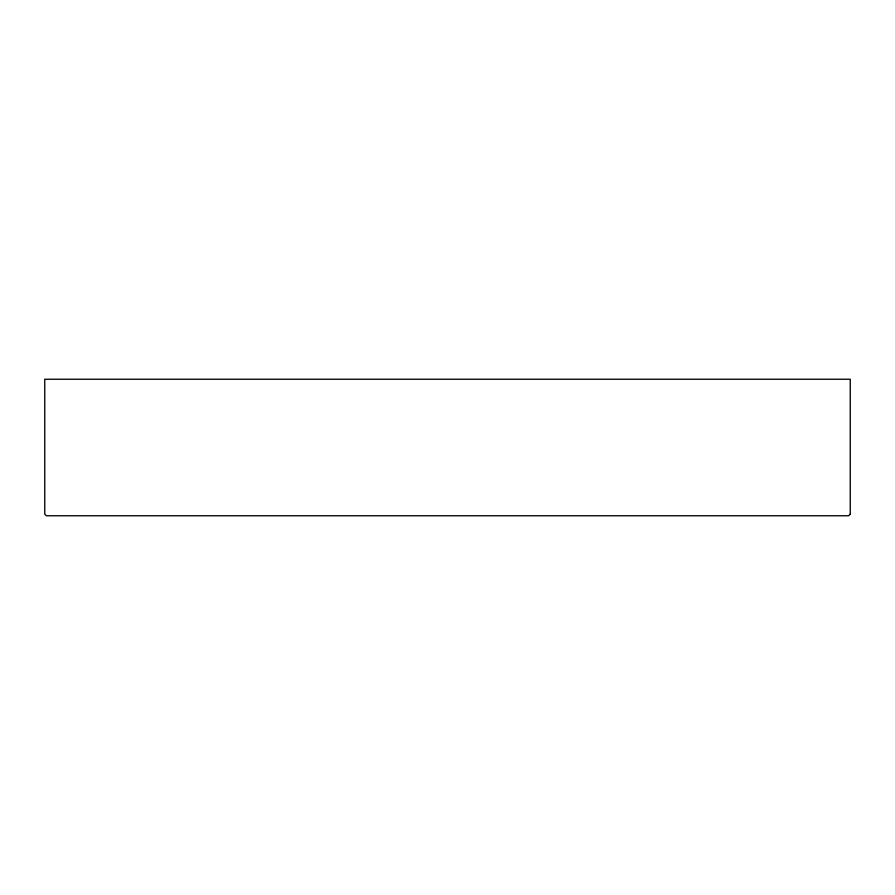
<?xml version="1.0" encoding="UTF-8"?>
<svg xmlns="http://www.w3.org/2000/svg" width="895" height="895" viewBox="0 0 895 895"><rect width="100%" height="100%" fill="white"/><g stroke="black" fill="none" stroke-linecap="round" stroke-linejoin="round"><path stroke-width="1.34" d="M850.25 514.155L848.639 515.755L46.361 515.755L44.75 514.155L44.75 379.245L850.25 379.245L850.25 514.155"/></g></svg>
